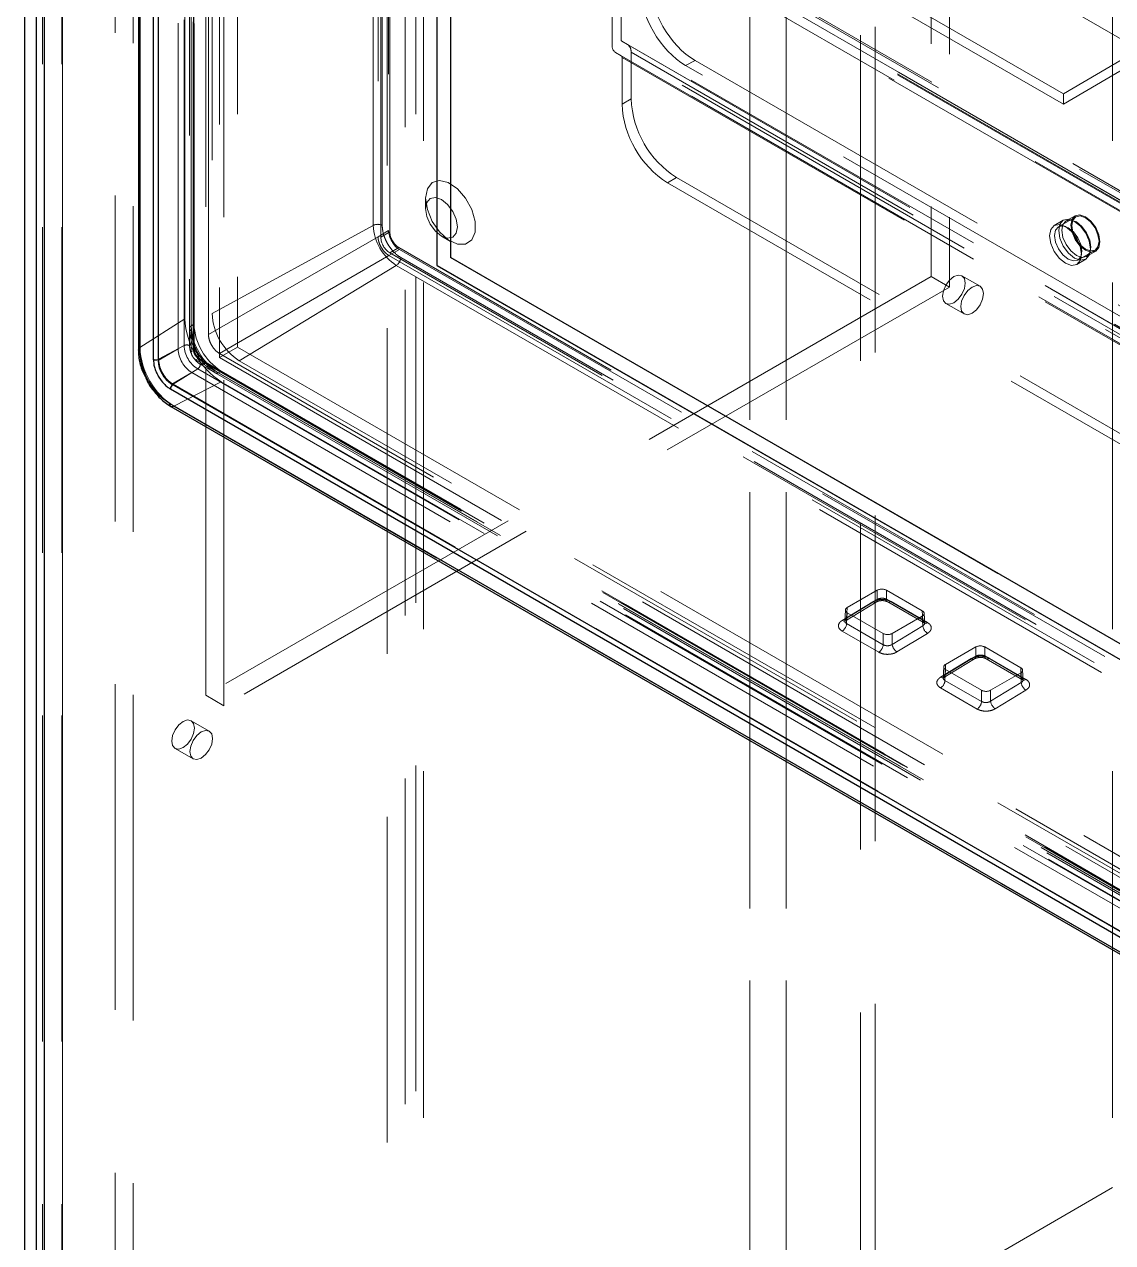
# Model space of a CAD drawing. Header units: millimetres. Extents: x 108 to 5832, y 144 to 4056.
# Drawn here: x 4050.6 to 4135.5, y 3197.1 to 3292.1 of the extents above; entities that cross this region are included whole.
import ezdxf

# ---------------------------------------------------------------- set-up
doc = ezdxf.new("R2010")
doc.units = ezdxf.units.MM
doc.header["$LTSCALE"] = 20
doc.linetypes.add('HIDDEN', pattern=[1.905, 1.27, -0.635])

msp = doc.modelspace()

# ---------------------------------------------------------------- linework, layer by layer
at = {"color": 1, "linetype": 'HIDDEN', "lineweight": 18}
for p, q in [((4107.208, 3185.074), (4107.208, 3707.66)), ((4110.036, 3185.074), (4110.036, 3707.66)), ((4081.752, 3170.379), (4081.752, 3692.965)), ((4135.492, 3170.379), (4135.492, 3692.965)), ((4081.166, 3691.523), (4081.166, 3169.562)), ((4081.752, 3168.746), (4081.752, 3691.332)), ((4135.492, 3168.746), (4135.492, 3691.332)), ((4080.337, 3690.515), (4080.337, 3171.195)), ((4107.208, 3154.05), (4107.208, 3676.637)), ((4110.036, 3154.05), (4110.036, 3676.637)), ((4116.966, 3114.129), (4116.966, 3623.651)), ((4078.923, 3611.324), (4078.923, 3170.379)), ((4115.834, 3113.476), (4115.834, 3597.364)), ((4057.71, 3583.564), (4057.71, 3088.74)), ((4059.124, 3582.747), (4059.124, 3087.924)), ((4052.195, 3582.013), (4052.195, 3083.923)), ((4052.053, 3581.115), (4052.053, 3082.217)), ((4053.55, 3581.115), (4053.55, 3083.025)), ((4053.609, 3083.107), (4053.609, 3581.197)), ((4053.609, 3581.033), (4053.609, 3082.943)), ((4077.839, 3276.447), (4077.839, 3466.211)), ((4078.537, 3276.442), (4078.537, 3466.206)), ((4079.035, 3466.035), (4079.035, 3276.038)), ((4078.216, 3465.494), (4078.216, 3275.565)), ((4078.428, 3275.525), (4078.428, 3465.289)), ((4079.135, 3275.933), (4079.135, 3465.697)), ((4063.155, 3269.157), (4063.155, 3463.493)), ((4063.645, 3462.951), (4063.645, 3268.614)), ((4063.862, 3268.748), (4063.862, 3463.085)), ((4067.256, 3462.922), (4067.256, 3266.952)), ((4063.511, 3462.754), (4063.511, 3268.417)), ((4063.657, 3268.213), (4063.657, 3462.55)), ((4065.842, 3462.105), (4065.842, 3266.136)), ((4059.653, 3266.911), (4059.653, 3461.248)), ((4063.097, 3267.076), (4063.097, 3461.249)), ((4063.513, 3461.245), (4063.513, 3267.072)), ((4063.791, 3266.911), (4063.791, 3461.085)), ((4061.106, 3460.138), (4061.106, 3266.004)), ((4062.624, 3266.809), (4062.624, 3460.738)), ((4063.644, 3460.762), (4063.644, 3266.586)), ((4063.835, 3460.872), (4063.835, 3266.699)), ((4063.879, 3266.789), (4063.879, 3460.962)), ((4065.276, 3459.329), (4065.276, 3269.565)), ((4064.993, 3267.932), (4064.993, 3457.86)), ((4083.88, 3273.94), (4083.88, 3425.49)), ((4121.35, 3354.11), (4121.35, 3272.456)), ((4122.764, 3353.293), (4122.764, 3271.639)), ((4064.781, 3239.799), (4064.781, 3321.453)), ((4066.195, 3238.983), (4066.195, 3320.637)), ((4096.46, 3300.472), (4273.236, 3198.421)), ((4096.46, 3290.53), (4096.46, 3300.472)), ((4097.167, 3300.88), (4273.943, 3198.829)), ((4097.167, 3300.88), (4097.167, 3290.938)), ((4099.386, 3300.32), (4272.702, 3200.267)), ((4272.774, 3199.497), (4099.466, 3299.546)), ((4099.924, 3299.86), (4273.59, 3199.605)), ((4272.038, 3199.024), (4098.648, 3299.12)), ((4272.708, 3199.373), (4099.392, 3299.426)), ((4272.708, 3199.298), (4099.392, 3299.35)), ((4131.666, 3286.707), (4116.817, 3295.279)), ((4116.817, 3294.463), (4131.666, 3285.891)), ((4138.243, 3289.753), (4132.091, 3293.304)), ((4256.619, 3198.888), (4097.167, 3290.938)), ((4255.912, 3198.48), (4096.46, 3290.53)), ((4097.229, 3290.801), (4256.681, 3198.751)), ((4097.675, 3290.543), (4097.229, 3290.801)), ((4097.675, 3290.543), (4257.128, 3198.493)), ((4138.243, 3290.57), (4131.666, 3286.707)), ((4096.729, 3289.935), (4256.181, 3197.885)), ((4097.175, 3289.677), (4096.729, 3289.935)), ((4256.628, 3197.627), (4097.175, 3289.677)), ((4097.237, 3285.897), (4097.237, 3289.54)), ((4097.237, 3289.54), (4256.69, 3197.49)), ((4097.944, 3289.948), (4257.397, 3197.898)), ((4097.944, 3289.948), (4097.944, 3286.305)), ((4102.189, 3288.918), (4102.933, 3289.305)), ((4102.933, 3289.305), (4269.167, 3193.339)), ((4131.666, 3285.891), (4138.243, 3289.753)), ((4268.497, 3192.91), (4102.189, 3288.918)), ((4097.237, 3285.897), (4097.944, 3286.305)), ((4131.666, 3285.891), (4131.666, 3286.707)), ((4101.48, 3280.181), (4100.773, 3279.773)), ((4182.577, 3232.549), (4100.773, 3279.773)), ((4183.284, 3232.957), (4101.48, 3280.181)), ((4081.928, 3278.567), (4081.928, 3277.75)), ((4131.647, 3276.842), (4130.94, 3276.433)), ((4132.621, 3277.115), (4131.277, 3276.339)), ((4132.571, 3277.202), (4131.863, 3276.793)), ((4065.276, 3269.565), (4077.839, 3276.447)), ((4078.216, 3275.565), (4079.035, 3276.038)), ((4079.135, 3275.933), (4078.428, 3275.525)), ((4064.993, 3267.932), (4078.216, 3275.565)), ((4083.166, 3275.607), (4083.873, 3275.199)), ((4065.841, 3266.463), (4079.064, 3274.096)), ((4079.883, 3274.569), (4079.064, 3274.096)), ((4079.064, 3274.096), (4293.743, 3150.165)), ((4079.843, 3274.708), (4079.135, 3274.3)), ((4293.672, 3150.451), (4079.135, 3274.3)), ((4294.379, 3150.859), (4079.843, 3274.708)), ((4079.883, 3274.569), (4294.621, 3150.604)), ((4294.52, 3150.086), (4079.984, 3273.935)), ((4083.873, 3273.936), (4083.88, 3273.94)), ((4258.535, 3173.114), (4083.88, 3273.94)), ((4132.777, 3273.741), (4134.12, 3274.517)), ((4133.463, 3274.022), (4134.17, 3274.43)), ((4067.397, 3265.891), (4079.64, 3273.328)), ((4079.64, 3273.328), (4294.176, 3149.479)), ((4132.69, 3273.402), (4133.397, 3273.81)), ((4121.35, 3272.456), (4064.781, 3239.799)), ((4122.764, 3271.639), (4121.35, 3272.456)), ((4125.157, 3271.701), (4123.742, 3272.517)), ((4122.764, 3271.639), (4066.195, 3238.983)), ((4122.492, 3270.352), (4123.907, 3269.536)), ((4059.653, 3266.911), (4063.155, 3269.157)), ((4063.645, 3268.614), (4063.862, 3268.748)), ((4061.069, 3265.911), (4062.624, 3266.809)), ((4061.106, 3266.004), (4063.097, 3267.076)), ((4063.835, 3266.697), (4063.644, 3266.586)), ((4063.835, 3266.699), (4063.835, 3266.697)), ((4280.52, 3142.532), (4065.841, 3266.463)), ((4067.256, 3266.952), (4065.842, 3266.136)), ((4067.256, 3266.952), (4287.166, 3140.001)), ((4061.106, 3266.004), (4061.069, 3265.987)), ((4064.003, 3265.966), (4064.195, 3266.076)), ((4064.003, 3265.966), (4282.36, 3139.911)), ((4064.195, 3266.076), (4282.549, 3140.023)), ((4282.649, 3140.016), (4064.295, 3266.069)), ((4282.711, 3139.878), (4064.357, 3265.932)), ((4064.357, 3265.611), (4282.711, 3139.558)), ((4065.842, 3266.136), (4285.752, 3139.184)), ((4281.934, 3142.042), (4067.397, 3265.891)), ((4063.685, 3264.972), (4062.129, 3264.074)), ((4064.152, 3265.248), (4062.228, 3264.06)), ((4281.828, 3139.041), (4063.685, 3264.972)), ((4282.507, 3139.195), (4064.152, 3265.248)), ((4283.914, 3139.03), (4065.418, 3265.165)), ((4065.521, 3264.936), (4284.017, 3138.801)), ((4065.983, 3265.074), (4065.759, 3264.954)), ((4065.759, 3264.954), (4284.255, 3138.819)), ((4284.479, 3138.939), (4065.983, 3265.074)), ((4062.228, 3264.06), (4062.195, 3264.036)), ((4062.228, 3264.06), (4280.548, 3138.026)), ((4065.983, 3264.258), (4062.288, 3262.348)), ((4284.479, 3138.123), (4065.983, 3264.258)), ((4280.784, 3136.213), (4062.288, 3262.348)), ((4117.143, 3247.276), (4114.751, 3245.826)), ((4117.143, 3247.997), (4114.8, 3246.644)), ((4117.143, 3247.276), (4117.143, 3247.997)), ((4120.651, 3246.379), (4117.849, 3247.997)), ((4117.849, 3247.997), (4117.849, 3247.297)), ((4120.695, 3245.654), (4117.849, 3247.297)), ((4114.406, 3245.641), (4116.799, 3247.092)), ((4114.654, 3246.45), (4114.602, 3245.587)), ((4114.657, 3245.616), (4117.049, 3247.067)), ((4114.8, 3246.644), (4114.751, 3245.826)), ((4117.953, 3247.082), (4120.799, 3245.439)), ((4118.212, 3247.112), (4121.058, 3245.469)), ((4120.651, 3246.379), (4120.695, 3245.654)), ((4114.64, 3245.488), (4114.749, 3245.396)), ((4114.8, 3246.236), (4114.749, 3245.396)), ((4114.749, 3245.396), (4117.602, 3243.749)), ((4114.8, 3246.236), (4117.602, 3244.619)), ((4118.309, 3244.619), (4120.651, 3245.971)), ((4120.651, 3245.971), (4120.697, 3245.225)), ((4120.844, 3245.419), (4120.798, 3246.185)), ((4117.258, 3243.157), (4114.405, 3244.804)), ((4117.602, 3244.619), (4117.602, 3243.749)), ((4118.309, 3243.772), (4120.697, 3245.225)), ((4118.309, 3244.619), (4118.309, 3243.772)), ((4121.059, 3244.632), (4118.671, 3243.179)), ((4124.815, 3243.568), (4122.472, 3242.215)), ((4124.815, 3242.847), (4124.815, 3243.568)), ((4128.324, 3241.95), (4125.521, 3243.568)), ((4125.521, 3243.568), (4125.521, 3242.868)), ((4122.079, 3241.212), (4124.471, 3242.663)), ((4122.329, 3241.187), (4124.721, 3242.638)), ((4124.815, 3242.847), (4122.423, 3241.397)), ((4128.367, 3241.225), (4125.521, 3242.868)), ((4125.625, 3242.653), (4128.471, 3241.01)), ((4125.884, 3242.683), (4128.73, 3241.04)), ((4122.326, 3242.021), (4122.274, 3241.158)), ((4122.472, 3241.807), (4122.421, 3240.967)), ((4122.472, 3242.215), (4122.423, 3241.397)), ((4122.472, 3241.807), (4125.274, 3240.19)), ((4125.981, 3240.19), (4128.324, 3241.542)), ((4128.324, 3241.95), (4128.367, 3241.225)), ((4128.324, 3241.542), (4128.369, 3240.796)), ((4128.516, 3240.99), (4128.47, 3241.756)), ((4122.312, 3241.059), (4122.421, 3240.967)), ((4122.421, 3240.967), (4125.274, 3239.32)), ((4125.981, 3239.343), (4128.369, 3240.796)), ((4066.195, 3238.983), (4064.781, 3239.799)), ((4124.93, 3238.728), (4122.077, 3240.375)), ((4125.274, 3240.19), (4125.274, 3239.32)), ((4125.981, 3240.19), (4125.981, 3239.343)), ((4128.731, 3240.203), (4126.344, 3238.75)), ((4065.053, 3237.003), (4063.638, 3237.82)), ((4062.388, 3235.655), (4063.803, 3234.838)), ((4135.492, 3201.407), (4110.036, 3186.712)), ((5316.36, 2519.707), (4135.492, 3201.407))]:
    msp.add_line(p, q, dxfattribs=at)
at = {"color": 7, "linetype": 'Continuous', "lineweight": 25}
for p, q in [((4050.639, 3593.363), (4050.639, 3074.043)), ((4051.55, 3581.115), (4051.55, 3083.025)), ((4052.195, 3580.217), (4052.195, 3082.127)), ((4059.525, 3461.055), (4059.525, 3266.718)), ((4059.671, 3266.514), (4059.671, 3460.851)), ((4060.689, 3460.182), (4060.689, 3266.008)), ((4061.069, 3459.84), (4061.069, 3265.911)), ((4082.812, 3427.323), (4082.812, 3273.324)), ((4082.819, 3273.328), (4082.819, 3427.319)), ((4083.873, 3425.486), (4083.873, 3273.936)), ((4258.528, 3173.11), (4083.873, 3273.936)), ((4082.812, 3273.324), (4082.819, 3273.328)), ((4082.812, 3273.324), (4259.589, 3171.273)), ((4082.819, 3273.328), (4259.589, 3171.281)), ((4062.023, 3263.697), (4280.378, 3137.643)), ((4280.272, 3138.143), (4062.129, 3264.074)), ((4280.449, 3136.427), (4061.953, 3262.562)), ((4062.056, 3262.333), (4280.552, 3136.198))]:
    msp.add_line(p, q, dxfattribs=at)
at = {"color": 1, "linetype": 'HIDDEN', "lineweight": 18, "flags": 128}
for points in [[(4081.928, 3278.567), (4082.06, 3277.68), (4082.436, 3276.761), (4083.006, 3275.935), (4083.694, 3275.312), (4084.405, 3274.977), (4085.045, 3274.976), (4085.526, 3275.308), (4085.784, 3275.928), (4085.784, 3276.753), (4085.526, 3277.672), (4085.045, 3278.56), (4084.405, 3279.297), (4083.694, 3279.784), (4083.006, 3279.955), (4082.436, 3279.787), (4082.06, 3279.302), (4081.928, 3278.567)], [(4081.928, 3277.75), (4082.023, 3278.243), (4082.291, 3278.552), (4082.692, 3278.63), (4083.166, 3278.465), (4083.639, 3278.083), (4084.041, 3277.541), (4084.309, 3276.923), (4084.403, 3276.322), (4084.309, 3275.829), (4084.041, 3275.521), (4083.639, 3275.442), (4083.166, 3275.607), (4082.692, 3275.989), (4082.291, 3276.531), (4082.023, 3277.149), (4081.928, 3277.75)], [(4133.759, 3274.612), (4133.665, 3275.213), (4133.397, 3275.831), (4132.996, 3276.373), (4132.522, 3276.755), (4132.048, 3276.92), (4131.647, 3276.842), (4131.379, 3276.533), (4131.285, 3276.04), (4131.379, 3275.439), (4131.647, 3274.821), (4132.048, 3274.279), (4132.522, 3273.897), (4132.996, 3273.733), (4133.397, 3273.81), (4133.665, 3274.119), (4133.759, 3274.612)], [(4133.795, 3274.755), (4133.709, 3274.304), (4133.463, 3274.022), (4133.096, 3273.951), (4132.663, 3274.101), (4132.23, 3274.451), (4131.863, 3274.946), (4131.618, 3275.511), (4131.532, 3276.061), (4131.618, 3276.511), (4131.863, 3276.793), (4132.23, 3276.865), (4132.663, 3276.714), (4133.096, 3276.365), (4133.463, 3275.87), (4133.709, 3275.304), (4133.795, 3274.755)], [(4134.502, 3275.163), (4134.416, 3275.712), (4134.171, 3276.278), (4133.803, 3276.773), (4133.371, 3277.122), (4132.938, 3277.273), (4132.571, 3277.202), (4132.325, 3276.919), (4132.239, 3276.469), (4132.325, 3275.919), (4132.571, 3275.354), (4132.938, 3274.859), (4133.371, 3274.509), (4133.803, 3274.359), (4134.171, 3274.43), (4134.416, 3274.712), (4134.502, 3275.163)], [(4132.31, 3276.428), (4132.391, 3276.85), (4132.621, 3277.115), (4132.965, 3277.182), (4133.371, 3277.041), (4133.776, 3276.713), (4134.121, 3276.249), (4134.35, 3275.719), (4134.431, 3275.204), (4134.35, 3274.781), (4134.121, 3274.517), (4133.776, 3274.45), (4133.371, 3274.591), (4132.965, 3274.919), (4132.621, 3275.383), (4132.391, 3275.913), (4132.31, 3276.428)], [(4133.052, 3274.204), (4132.958, 3274.805), (4132.69, 3275.423), (4132.288, 3275.965), (4131.815, 3276.347), (4131.341, 3276.511), (4130.94, 3276.433), (4130.672, 3276.125), (4130.577, 3275.632), (4130.672, 3275.031), (4130.94, 3274.413), (4131.341, 3273.871), (4131.815, 3273.489), (4132.288, 3273.324), (4132.69, 3273.402), (4132.958, 3273.711), (4133.052, 3274.204)], [(4130.966, 3275.653), (4131.047, 3276.075), (4131.277, 3276.339), (4131.621, 3276.406), (4132.027, 3276.265), (4132.433, 3275.938), (4132.777, 3275.473), (4133.007, 3274.943), (4133.088, 3274.428), (4133.007, 3274.006), (4132.777, 3273.741), (4132.433, 3273.674), (4132.027, 3273.816), (4131.621, 3274.143), (4131.277, 3274.607), (4131.047, 3275.137), (4130.966, 3275.653)], [(4122.234, 3270.924), (4122.301, 3271.354), (4122.492, 3271.796), (4122.779, 3272.182), (4123.117, 3272.455), (4123.456, 3272.573), (4123.742, 3272.517), (4123.934, 3272.297), (4124.001, 3271.945), (4123.934, 3271.516), (4123.742, 3271.074), (4123.456, 3270.687), (4123.117, 3270.414), (4122.779, 3270.296), (4122.492, 3270.352), (4122.301, 3270.573), (4122.234, 3270.924)], [(4123.648, 3270.108), (4123.715, 3270.537), (4123.907, 3270.979), (4124.193, 3271.366), (4124.532, 3271.639), (4124.87, 3271.757), (4125.157, 3271.701), (4125.348, 3271.48), (4125.416, 3271.128), (4125.348, 3270.699), (4125.157, 3270.257), (4124.87, 3269.871), (4124.532, 3269.598), (4124.193, 3269.48), (4123.907, 3269.536), (4123.715, 3269.756), (4123.648, 3270.108)], [(4063.791, 3266.911), (4063.823, 3266.889), (4063.849, 3266.865), (4063.867, 3266.838), (4063.877, 3266.81), (4063.879, 3266.781), (4063.872, 3266.752), (4063.857, 3266.725), (4063.835, 3266.699)], [(4064.195, 3266.076), (4064.228, 3266.083), (4064.259, 3266.082), (4064.287, 3266.073), (4064.311, 3266.057), (4064.331, 3266.034), (4064.345, 3266.005), (4064.354, 3265.971), (4064.357, 3265.932)], [(4117.143, 3247.276), (4117.136, 3247.205), (4117.116, 3247.144), (4117.084, 3247.096), (4117.041, 3247.063), (4116.989, 3247.046), (4116.93, 3247.045), (4116.866, 3247.06), (4116.799, 3247.092)], [(4118.212, 3247.112), (4118.143, 3247.079), (4118.077, 3247.061), (4118.015, 3247.061), (4117.96, 3247.078), (4117.915, 3247.112), (4117.881, 3247.161), (4117.858, 3247.223), (4117.849, 3247.297)], [(4114.406, 3245.641), (4114.474, 3245.61), (4114.538, 3245.594), (4114.597, 3245.595), (4114.649, 3245.612), (4114.692, 3245.646), (4114.724, 3245.694), (4114.744, 3245.754), (4114.751, 3245.826)], [(4121.058, 3245.469), (4120.989, 3245.436), (4120.923, 3245.418), (4120.861, 3245.418), (4120.806, 3245.435), (4120.761, 3245.469), (4120.727, 3245.518), (4120.704, 3245.58), (4120.695, 3245.654)], [(4124.815, 3242.847), (4124.808, 3242.776), (4124.788, 3242.715), (4124.756, 3242.667), (4124.713, 3242.634), (4124.662, 3242.617), (4124.602, 3242.616), (4124.538, 3242.631), (4124.471, 3242.663)], [(4125.884, 3242.683), (4125.815, 3242.65), (4125.749, 3242.632), (4125.687, 3242.632), (4125.632, 3242.649), (4125.587, 3242.683), (4125.553, 3242.732), (4125.531, 3242.794), (4125.521, 3242.868)], [(4122.079, 3241.212), (4122.146, 3241.181), (4122.21, 3241.165), (4122.269, 3241.166), (4122.321, 3241.183), (4122.364, 3241.217), (4122.396, 3241.265), (4122.416, 3241.325), (4122.423, 3241.397)], [(4128.73, 3241.04), (4128.661, 3241.007), (4128.595, 3240.989), (4128.533, 3240.989), (4128.479, 3241.006), (4128.433, 3241.04), (4128.399, 3241.089), (4128.377, 3241.151), (4128.367, 3241.225)], [(4062.129, 3236.227), (4062.197, 3236.657), (4062.388, 3237.098), (4062.675, 3237.485), (4063.013, 3237.758), (4063.352, 3237.876), (4063.638, 3237.82), (4063.83, 3237.599), (4063.897, 3237.248), (4063.83, 3236.818), (4063.638, 3236.376), (4063.352, 3235.99), (4063.013, 3235.717), (4062.675, 3235.599), (4062.388, 3235.655), (4062.197, 3235.875), (4062.129, 3236.227)], [(4063.544, 3235.411), (4063.611, 3235.84), (4063.803, 3236.282), (4064.089, 3236.669), (4064.428, 3236.942), (4064.766, 3237.059), (4065.053, 3237.003), (4065.244, 3236.783), (4065.312, 3236.431), (4065.244, 3236.002), (4065.053, 3235.56), (4064.766, 3235.173), (4064.428, 3234.9), (4064.089, 3234.783), (4063.803, 3234.838), (4063.611, 3235.059), (4063.544, 3235.411)]]:
    msp.add_lwpolyline(points, dxfattribs=at)
at = {"color": 1, "linetype": 'HIDDEN', "lineweight": 18}
for centre, radius, start, end in [((4097.317, 3290.924), 0.151, 174.35028, 234.3397), ((4097.111, 3290.466), 0.654, 174.39055, 234.29527), ((4097.293, 3290.012), 0.654, 354.38422, 54.29456), ((4097.087, 3289.555), 0.151, 354.33818, 54.32131), ((4105.621, 3286.654), 7.684, 182.60516, 237.39405), ((4104.914, 3286.246), 7.684, 182.60516, 237.39405), ((4078.183, 3275.757), 0.771, 62.67675, 116.4601), ((4081.749, 3276.625), 3.914, 182.60666, 237.39257), ((4080.67, 3276.003), 1.537, 182.60479, 237.39718), ((4079.963, 3275.595), 1.537, 182.60479, 237.39718), ((4079.213, 3273.971), 0.772, 303.55388, 357.31335), ((4069.296, 3269.436), 6.147, 182.60608, 237.39441), ((4069.882, 3269.775), 4.61, 182.60564, 237.39371), ((4063.733, 3268.416), 0.216, 113.80985, 249.66414), ((4068.234, 3268.823), 4.594, 182.60737, 237.39263), ((4068.468, 3268.958), 4.611, 182.60711, 237.39289), ((4059.764, 3266.699), 0.24, 117.4904, 175.28018), ((4065.374, 3267.172), 5.727, 182.60696, 237.39304), ((4064.927, 3266.914), 2.305, 182.60531, 237.39337), ((4063.301, 3266.66), 0.463, 62.70109, 116.14484), ((4065.388, 3267.18), 2.294, 182.60568, 237.39564), ((4064.816, 3266.931), 1.025, 181.08251, 198.29199), ((4063.543, 3266.115), 2.44, 182.60418, 237.39706), ((4064.883, 3266.806), 1.02, 222.1126, 238.95165), ((4063.894, 3265.633), 0.463, 303.84822, 357.30604), ((4065.631, 3265.128), 0.216, 170.32534, 306.19049), ((4062.159, 3262.551), 0.24, 244.73192, 302.47611), ((4113.976, 3245.449), 0.775, 303.62943, 356.07753), ((4121.483, 3245.299), 0.79, 185.38656, 237.54815), ((4116.829, 3243.802), 0.775, 303.62943, 356.07753), ((4119.096, 3243.846), 0.791, 185.40073, 237.52176), ((4121.648, 3241.02), 0.775, 303.62943, 356.07753), ((4129.155, 3240.87), 0.79, 185.38681, 237.54407), ((4124.501, 3239.373), 0.775, 303.62943, 356.07753), ((4126.768, 3239.417), 0.791, 185.40073, 237.52176)]:
    msp.add_arc(centre, radius, start, end, dxfattribs=at)
at = {"color": 8, "linetype": 'Continuous', "lineweight": 25}
for centre, radius, start, end in [((4059.765, 3266.736), 0.241, 184.21486, 247.09867), ((4060.903, 3266.427), 0.47, 242.93646, 290.72404), ((4062.492, 3263.673), 0.47, 129.25426, 177.07562), ((4062.199, 3262.536), 0.248, 173.88153, 234.80856)]:
    msp.add_arc(centre, radius, start, end, dxfattribs=at)
at = {"color": 7, "linetype": 'Continuous', "lineweight": 25}
msp.add_arc((4063.372, 3266.016), 2.305, 182.60531, 237.39337, dxfattribs=at)
at = {"color": 1, "linetype": 'HIDDEN', "lineweight": 18}
for centre, major_axis, ratio, start_param, end_param in [((4102.189, 3293), (-2.507, 4.33), 0.577381, 0.784108, 2.354904), ((4102.933, 3293.387), (-2.507, 4.33), 0.577381, 0.784108, 2.354904), ((4079.884, 3275.549), (-0.6, 1.039), 0.578085, 0.786089, 2.355667), ((4117.496, 3247.792), (0.5, 0), 0.577991, 0.786007, 2.355586), ((4115.154, 3246.44), (0.501, 0), 0.576585, 2.356803, 3.926382), ((4120.297, 3246.175), (0.501, 0), 0.576585, 5.498396, 7.067974), ((4117.956, 3244.823), (0.5, 0), 0.577991, 3.9276, 5.497178), ((4125.168, 3243.363), (0.5, 0), 0.577991, 0.786007, 2.355586), ((4122.826, 3242.011), (0.501, 0), 0.576585, 2.356803, 3.926382), ((4127.969, 3241.746), (0.501, 0), 0.576585, 5.498396, 7.067974), ((4125.628, 3240.394), (0.5, 0), 0.577991, 3.9276, 5.497178)]:
    msp.add_ellipse(centre, major_axis=major_axis, ratio=ratio, start_param=start_param, end_param=end_param, dxfattribs=at)
for points, knots in [([(4079.984, 3273.935), (4079.802, 3274.063), (4079.521, 3274.26), (4079.184, 3274.662), (4078.954, 3275.011), (4078.766, 3275.385), (4078.586, 3275.878), (4078.556, 3276.221), (4078.537, 3276.442)], [0, 0, 0, 0, 0.239444, 0.369356, 0.499999, 0.629852, 0.760556, 1, 1, 1, 1]), ([(4078.216, 3275.565), (4078.22, 3275.496), (4078.226, 3275.361), (4078.295, 3275.076), (4078.449, 3274.721), (4078.68, 3274.409), (4078.892, 3274.207), (4079.006, 3274.134), (4079.064, 3274.096)], [0, 0, 0, 0, 0.130455, 0.257467, 0.499997, 0.742598, 0.86958, 1, 1, 1, 1]), ([(4063.511, 3268.417), (4063.519, 3268.265), (4063.54, 3267.828), (4063.723, 3267.125), (4064.003, 3266.63), (4064.123, 3266.419)], [0, 0, 0, 0, 0.235225, 0.673257, 1, 1, 1, 1]), ([(4065.418, 3265.165), (4065.196, 3265.32), (4064.855, 3265.559), (4064.444, 3266.049), (4064.165, 3266.473), (4063.937, 3266.928), (4063.718, 3267.528), (4063.681, 3267.944), (4063.657, 3268.213)], [0, 0, 0, 0, 0.239437, 0.369472, 0.5, 0.630001, 0.760563, 1, 1, 1, 1]), ([(4065.841, 3266.463), (4065.746, 3266.529), (4065.555, 3266.661), (4065.301, 3266.976), (4065.109, 3267.335), (4065.008, 3267.669), (4064.997, 3267.857), (4064.993, 3267.932)], [0, 0, 0, 0, 0.214752, 0.429512, 0.644156, 0.85874, 1, 1, 1, 1]), ([(4063.513, 3267.072), (4063.526, 3266.943), (4063.545, 3266.745), (4063.621, 3266.517), (4063.664, 3266.432), (4063.671, 3266.419)], [0, 0, 0, 0, 0.609428, 0.9393549, 1, 1, 1, 1]), ([(4063.644, 3266.586), (4063.648, 3266.536), (4063.657, 3266.436), (4063.722, 3266.274), (4063.814, 3266.127), (4063.914, 3266.023), (4063.979, 3265.981), (4064.003, 3265.966)], [0, 0, 0, 0, 0.220652, 0.43944, 0.652788, 0.871939, 1, 1, 1, 1]), ([(4063.835, 3266.697), (4063.84, 3266.647), (4063.849, 3266.548), (4063.911, 3266.385), (4064.006, 3266.24), (4064.104, 3266.134), (4064.17, 3266.092), (4064.195, 3266.076)], [0, 0, 0, 0, 0.219216, 0.437244, 0.649945, 0.868658, 1, 1, 1, 1]), ([(4064.295, 3266.069), (4064.261, 3266.092), (4064.19, 3266.139), (4064.073, 3266.268), (4063.971, 3266.431), (4063.903, 3266.603), (4063.881, 3266.724), (4063.879, 3266.776), (4063.879, 3266.789)], [0, 0, 0, 0, 0.1745547, 0.3599292, 0.5580729, 0.7610899, 0.9403385, 1, 1, 1, 1]), ([(4064.123, 3266.419), (4064.159, 3266.346), (4064.34, 3265.983), (4064.823, 3265.427), (4065.291, 3265.098), (4065.521, 3264.936)], [0, 0, 0, 0, 0.113182, 0.562537, 1, 1, 1, 1]), ([(4063.861, 3266.088), (4063.871, 3266.072), (4063.926, 3265.987), (4064.089, 3265.802), (4064.252, 3265.686), (4064.357, 3265.611)], [0, 0, 0, 0, 0.078562, 0.404419, 1, 1, 1, 1]), ([(4118.212, 3247.112), (4118.158, 3247.14), (4118.049, 3247.195), (4117.857, 3247.247), (4117.655, 3247.275), (4117.394, 3247.278), (4117.08, 3247.231), (4116.89, 3247.137), (4116.799, 3247.092)], [0, 0, 0, 0, 0.138017, 0.276049, 0.405424, 0.535131, 0.775964, 1, 1, 1, 1]), ([(4117.849, 3247.297), (4117.821, 3247.31), (4117.766, 3247.336), (4117.667, 3247.36), (4117.565, 3247.372), (4117.435, 3247.37), (4117.281, 3247.345), (4117.187, 3247.299), (4117.143, 3247.276)], [0, 0, 0, 0, 0.143299, 0.281411, 0.414403, 0.542175, 0.781214, 1, 1, 1, 1]), ([(4117.044, 3247.064), (4117.075, 3247.081), (4117.139, 3247.116), (4117.29, 3247.165), (4117.502, 3247.193), (4117.759, 3247.17), (4117.891, 3247.11), (4117.956, 3247.08)], [0, 0, 0, 0, 0.125766, 0.251585, 0.5019, 0.751612, 1, 1, 1, 1]), ([(4114.405, 3244.804), (4114.327, 3244.861), (4114.169, 3244.976), (4114.088, 3245.205), (4114.147, 3245.402), (4114.269, 3245.548), (4114.361, 3245.61), (4114.406, 3245.641)], [0, 0, 0, 0, 0.237485, 0.48272, 0.736628, 0.868276, 1, 1, 1, 1]), ([(4114.751, 3245.826), (4114.727, 3245.808), (4114.681, 3245.774), (4114.622, 3245.698), (4114.587, 3245.597), (4114.622, 3245.525), (4114.64, 3245.488)], [0, 0, 0, 0, 0.181024, 0.353213, 0.669695, 1, 1, 1, 1]), ([(4120.697, 3245.225), (4120.733, 3245.252), (4120.809, 3245.308), (4120.846, 3245.401), (4120.841, 3245.481), (4120.816, 3245.543), (4120.769, 3245.603), (4120.72, 3245.637), (4120.695, 3245.654)], [0, 0, 0, 0, 0.218744, 0.457771, 0.585596, 0.71852, 0.856628, 1, 1, 1, 1]), ([(4121.058, 3245.469), (4121.106, 3245.438), (4121.201, 3245.376), (4121.293, 3245.263), (4121.346, 3245.145), (4121.359, 3244.991), (4121.288, 3244.803), (4121.134, 3244.688), (4121.059, 3244.632)], [0, 0, 0, 0, 0.1375494, 0.2747612, 0.4042879, 0.5333754, 0.7747024, 1, 1, 1, 1]), ([(4117.602, 3243.749), (4117.654, 3243.724), (4117.757, 3243.674), (4117.954, 3243.658), (4118.113, 3243.682), (4118.231, 3243.724), (4118.283, 3243.756), (4118.309, 3243.772)], [0, 0, 0, 0, 0.251482, 0.498689, 0.735601, 0.864469, 1, 1, 1, 1]), ([(4118.671, 3243.179), (4118.62, 3243.151), (4118.518, 3243.096), (4118.275, 3243.02), (4117.945, 3242.979), (4117.555, 3243.021), (4117.356, 3243.112), (4117.258, 3243.157)], [0, 0, 0, 0, 0.131595, 0.262773, 0.516354, 0.76215, 1, 1, 1, 1]), ([(4124.471, 3242.663), (4124.562, 3242.708), (4124.752, 3242.802), (4125.066, 3242.849), (4125.327, 3242.846), (4125.529, 3242.818), (4125.722, 3242.766), (4125.83, 3242.711), (4125.884, 3242.683)], [0, 0, 0, 0, 0.224034, 0.464866, 0.594545, 0.723953, 0.861984, 1, 1, 1, 1]), ([(4124.716, 3242.635), (4124.747, 3242.652), (4124.811, 3242.687), (4124.962, 3242.736), (4125.174, 3242.764), (4125.431, 3242.741), (4125.563, 3242.681), (4125.628, 3242.651)], [0, 0, 0, 0, 0.125763, 0.251578, 0.501855, 0.75156, 1, 1, 1, 1]), ([(4125.521, 3242.868), (4125.493, 3242.881), (4125.438, 3242.907), (4125.339, 3242.931), (4125.238, 3242.943), (4125.107, 3242.941), (4124.953, 3242.916), (4124.859, 3242.87), (4124.815, 3242.847)], [0, 0, 0, 0, 0.143296, 0.281476, 0.4144, 0.542225, 0.781219, 1, 1, 1, 1]), ([(4122.077, 3240.375), (4122, 3240.432), (4121.841, 3240.547), (4121.76, 3240.776), (4121.819, 3240.973), (4121.942, 3241.119), (4122.033, 3241.181), (4122.079, 3241.212)], [0, 0, 0, 0, 0.2374565, 0.4827007, 0.7366182, 0.8682708, 1, 1, 1, 1]), ([(4122.423, 3241.397), (4122.399, 3241.379), (4122.353, 3241.345), (4122.294, 3241.269), (4122.259, 3241.168), (4122.294, 3241.096), (4122.312, 3241.059)], [0, 0, 0, 0, 0.181043, 0.35324, 0.66968, 1, 1, 1, 1]), ([(4128.369, 3240.796), (4128.405, 3240.823), (4128.481, 3240.879), (4128.518, 3240.972), (4128.513, 3241.052), (4128.488, 3241.113), (4128.441, 3241.174), (4128.392, 3241.208), (4128.367, 3241.225)], [0, 0, 0, 0, 0.2187444, 0.4577729, 0.5855981, 0.7185224, 0.8567036, 1, 1, 1, 1]), ([(4128.73, 3241.04), (4128.778, 3241.009), (4128.873, 3240.947), (4128.965, 3240.834), (4129.018, 3240.716), (4129.031, 3240.562), (4128.961, 3240.374), (4128.806, 3240.259), (4128.731, 3240.203)], [0, 0, 0, 0, 0.137552, 0.274767, 0.404263, 0.533353, 0.774705, 1, 1, 1, 1]), ([(4126.344, 3238.75), (4126.292, 3238.722), (4126.19, 3238.667), (4125.947, 3238.591), (4125.617, 3238.55), (4125.227, 3238.592), (4125.028, 3238.683), (4124.93, 3238.728)], [0, 0, 0, 0, 0.131602, 0.262783, 0.516348, 0.762182, 1, 1, 1, 1]), ([(4125.274, 3239.32), (4125.326, 3239.295), (4125.43, 3239.245), (4125.626, 3239.229), (4125.786, 3239.253), (4125.903, 3239.295), (4125.955, 3239.327), (4125.981, 3239.343)], [0, 0, 0, 0, 0.251486, 0.498696, 0.735612, 0.864459, 1, 1, 1, 1])]:
    msp.add_open_spline(points, degree=3, knots=knots, dxfattribs=at)
at = {"color": 7, "linetype": 'Continuous', "lineweight": 25}
for points, knots in [([(4059.525, 3266.718), (4059.532, 3266.55), (4059.554, 3266.068), (4059.718, 3265.342), (4059.975, 3264.822), (4060.071, 3264.626)], [0, 0, 0, 0, 0.249962, 0.718354, 1, 1, 1, 1]), ([(4061.953, 3262.562), (4061.666, 3262.763), (4061.223, 3263.074), (4060.691, 3263.709), (4060.447, 3264.078), (4060.323, 3264.295), (4060.107, 3264.674), (4059.859, 3265.27), (4059.736, 3265.829), (4059.697, 3266.095), (4059.676, 3266.271), (4059.673, 3266.43), (4059.671, 3266.514)], [0, 0, 0, 0, 0.23939, 0.369598, 0.499901, 0.501728, 0.518118, 0.759367, 0.879581, 0.885631, 0.939515, 1, 1, 1, 1]), ([(4060.689, 3266.008), (4060.707, 3265.804), (4060.734, 3265.489), (4060.901, 3265.034), (4061.016, 3264.804), (4061.083, 3264.688), (4061.091, 3264.673), (4061.221, 3264.453), (4061.448, 3264.155), (4061.695, 3263.93), (4061.818, 3263.832), (4061.902, 3263.771), (4061.981, 3263.722), (4062.023, 3263.697)], [0, 0, 0, 0, 0.239386, 0.3695697, 0.4999052, 0.5005329, 0.5051264, 0.5177814, 0.7593694, 0.8795594, 0.8855972, 0.9394947, 1, 1, 1, 1]), ([(4060.071, 3264.626), (4060.128, 3264.495), (4060.326, 3264.035), (4060.856, 3263.329), (4061.486, 3262.696), (4061.905, 3262.43), (4062.056, 3262.333)], [0, 0, 0, 0, 0.133643, 0.470035, 0.808437, 1, 1, 1, 1])]:
    msp.add_open_spline(points, degree=3, knots=knots, dxfattribs=at)

doc.saveas('drawing.dxf')
